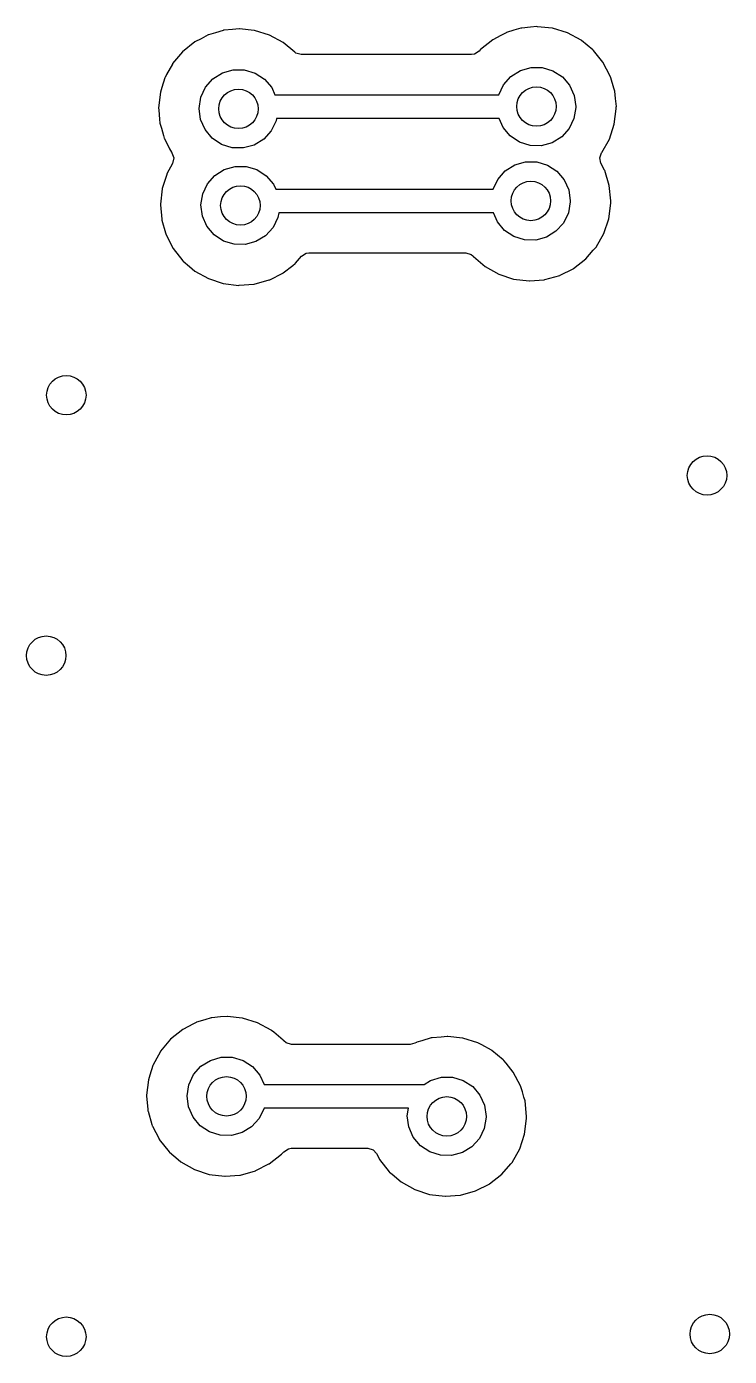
# Model space of a CAD drawing. Extents: x 108 to 192, y -154 to -46.
# Drawn here: x 139.2 to 148.11, y -124.46 to -107.59 of the extents above; entities that cross this region are included whole.
import ezdxf

# ---------------------------------------------------------------- set-up
doc = ezdxf.new("R2010")
doc.units = 0
doc.layers.add('BLACK', color=7, linetype='CONTINUOUS')

msp = doc.modelspace()

# ---------------------------------------------------------------- linework, layer by layer
at = {"layer": 'BLACK', "linetype": 'CONTINUOUS'}
for p, q in [((141.409, -107.747), (141.33, -107.788)), ((141.499, -107.699), (141.409, -107.747)), ((141.505, -107.696), (141.499, -107.699)), ((141.499, -107.699), (141.499, -107.699)), ((141.594, -107.67), (141.505, -107.696)), ((141.689, -107.642), (141.594, -107.67)), ((141.695, -107.64), (141.689, -107.642)), ((141.689, -107.642), (141.689, -107.642)), ((141.701, -107.64), (141.695, -107.64)), ((141.809, -107.63), (141.701, -107.64)), ((141.701, -107.64), (141.701, -107.64)), ((141.891, -107.622), (141.809, -107.63)), ((141.898, -107.623), (141.891, -107.622)), ((142.082, -107.642), (141.898, -107.623)), ((141.898, -107.623), (141.898, -107.623)), ((142.088, -107.643), (142.082, -107.642)), ((142.082, -107.642), (142.082, -107.642)), ((142.277, -107.702), (142.088, -107.643)), ((142.451, -107.796), (142.277, -107.702)), ((145.213, -107.705), (145.109, -107.759)), ((145.279, -107.67), (145.213, -107.705)), ((145.285, -107.667), (145.279, -107.67)), ((145.279, -107.67), (145.279, -107.67)), ((145.378, -107.64), (145.285, -107.667)), ((145.468, -107.613), (145.378, -107.64)), ((145.474, -107.611), (145.468, -107.613)), ((145.468, -107.613), (145.468, -107.613)), ((145.48, -107.611), (145.474, -107.611)), ((145.589, -107.601), (145.48, -107.611)), ((145.48, -107.611), (145.48, -107.611)), ((145.671, -107.593), (145.589, -107.601)), ((145.677, -107.594), (145.671, -107.593)), ((145.862, -107.613), (145.677, -107.594)), ((145.677, -107.594), (145.677, -107.594)), ((145.868, -107.614), (145.862, -107.613)), ((145.862, -107.613), (145.862, -107.613)), ((146.057, -107.673), (145.868, -107.614)), ((146.231, -107.767), (146.057, -107.673)), ((141.175, -107.912), (141.048, -108.063)), ((141.33, -107.788), (141.175, -107.912)), ((142.601, -107.919), (142.451, -107.796)), ((142.613, -107.928), (142.601, -107.919)), ((144.938, -107.903), (144.879, -107.943)), ((144.951, -107.888), (144.938, -107.903)), ((144.955, -107.883), (144.951, -107.888)), ((145.109, -107.759), (144.955, -107.883)), ((146.236, -107.771), (146.231, -107.767)), ((146.378, -107.889), (146.236, -107.771)), ((146.236, -107.771), (146.236, -107.771)), ((146.383, -107.893), (146.378, -107.889)), ((146.387, -107.898), (146.383, -107.893)), ((146.403, -107.917), (146.387, -107.898)), ((146.387, -107.898), (146.387, -107.898)), ((146.508, -108.046), (146.403, -107.917)), ((141.045, -108.069), (140.973, -108.2)), ((141.048, -108.063), (141.045, -108.069)), ((141.045, -108.069), (141.045, -108.069)), ((142.681, -107.948), (142.613, -107.928)), ((144.841, -107.948), (142.681, -107.948)), ((144.879, -107.943), (144.841, -107.948)), ((146.601, -108.221), (146.508, -108.046)), ((140.951, -108.242), (140.912, -108.366)), ((140.953, -108.237), (140.951, -108.242)), ((140.951, -108.242), (140.951, -108.242)), ((140.973, -108.2), (140.953, -108.237)), ((141.466, -108.361), (141.56, -108.255)), ((141.56, -108.255), (141.68, -108.179)), ((141.68, -108.179), (141.817, -108.14)), ((141.817, -108.14), (141.958, -108.141)), ((141.958, -108.141), (142.094, -108.182)), ((142.094, -108.182), (142.213, -108.259)), ((142.213, -108.259), (142.306, -108.366)), ((145.246, -108.332), (145.34, -108.226)), ((145.34, -108.226), (145.46, -108.15)), ((145.46, -108.15), (145.596, -108.111)), ((145.596, -108.111), (145.738, -108.112)), ((145.738, -108.112), (145.874, -108.153)), ((145.874, -108.153), (145.993, -108.23)), ((145.993, -108.23), (146.085, -108.337)), ((146.608, -108.244), (146.601, -108.221)), ((146.647, -108.373), (146.608, -108.244)), ((140.893, -108.425), (140.871, -108.622)), ((140.912, -108.366), (140.893, -108.425)), ((141.406, -108.49), (141.466, -108.361)), ((142.306, -108.366), (142.347, -108.457)), ((145.188, -108.457), (145.246, -108.332)), ((146.085, -108.337), (146.144, -108.466)), ((146.658, -108.41), (146.647, -108.373)), ((146.668, -108.506), (146.658, -108.41)), ((141.384, -108.63), (141.406, -108.49)), ((142.347, -108.457), (145.188, -108.457)), ((146.144, -108.466), (146.164, -108.607)), ((146.678, -108.607), (146.668, -108.506)), ((140.871, -108.622), (140.874, -108.651)), ((140.874, -108.651), (140.883, -108.765)), ((140.883, -108.765), (140.888, -108.819)), ((141.403, -108.77), (141.384, -108.63)), ((142.366, -108.757), (142.361, -108.788)), ((145.189, -108.757), (142.366, -108.757)), ((145.24, -108.871), (145.189, -108.757)), ((146.14, -108.759), (146.079, -108.886)), ((146.164, -108.619), (146.14, -108.759)), ((146.164, -108.607), (146.164, -108.619)), ((146.652, -108.831), (146.677, -108.635)), ((146.677, -108.61), (146.678, -108.607)), ((146.677, -108.621), (146.677, -108.61)), ((146.677, -108.61), (146.677, -108.61)), ((146.677, -108.635), (146.677, -108.621)), ((140.888, -108.819), (140.906, -108.882)), ((140.906, -108.882), (140.932, -108.975)), ((141.46, -108.9), (141.403, -108.77)), ((141.551, -109.009), (141.46, -108.9)), ((142.299, -108.915), (142.204, -109.02)), ((142.361, -108.788), (142.299, -108.915)), ((145.331, -108.98), (145.24, -108.871)), ((146.079, -108.886), (145.984, -108.992)), ((146.59, -109.019), (146.652, -108.831)), ((140.932, -108.975), (140.942, -109.009)), ((140.942, -109.009), (140.945, -109.014)), ((140.945, -109.014), (141.011, -109.142)), ((141.669, -109.087), (141.551, -109.009)), ((141.804, -109.129), (141.669, -109.087)), ((142.083, -109.095), (141.946, -109.132)), ((142.204, -109.02), (142.083, -109.095)), ((145.449, -109.058), (145.331, -108.98)), ((145.584, -109.1), (145.449, -109.058)), ((145.726, -109.103), (145.584, -109.1)), ((145.863, -109.066), (145.726, -109.103)), ((145.984, -108.992), (145.863, -109.066)), ((146.492, -109.191), (146.59, -109.019)), ((141.011, -109.142), (141.033, -109.185)), ((141.033, -109.185), (141.037, -109.19)), ((141.037, -109.19), (141.037, -109.191)), ((141.037, -109.191), (141.04, -109.195)), ((141.04, -109.195), (141.039, -109.195)), ((141.039, -109.195), (141.064, -109.256)), ((141.064, -109.256), (141.049, -109.329)), ((141.946, -109.132), (141.804, -109.129)), ((146.467, -109.257), (146.489, -109.195)), ((146.481, -109.326), (146.467, -109.257)), ((146.489, -109.195), (146.492, -109.191)), ((141.049, -109.329), (140.976, -109.461)), ((141.584, -109.48), (141.704, -109.404)), ((141.704, -109.404), (141.84, -109.365)), ((141.84, -109.365), (141.982, -109.366)), ((141.982, -109.366), (142.117, -109.407)), ((142.117, -109.407), (142.236, -109.484)), ((145.175, -109.53), (145.269, -109.423)), ((145.269, -109.423), (145.389, -109.348)), ((145.389, -109.348), (145.525, -109.309)), ((145.525, -109.309), (145.667, -109.31)), ((145.667, -109.31), (145.803, -109.35)), ((145.803, -109.35), (145.921, -109.427)), ((145.921, -109.427), (146.014, -109.535)), ((146.527, -109.413), (146.481, -109.326)), ((146.53, -109.418), (146.527, -109.413)), ((146.527, -109.413), (146.527, -109.413)), ((146.587, -109.607), (146.53, -109.418)), ((140.974, -109.467), (140.918, -109.644)), ((140.976, -109.461), (140.974, -109.467)), ((140.974, -109.467), (140.974, -109.467)), ((141.43, -109.714), (141.49, -109.586)), ((141.49, -109.586), (141.584, -109.48)), ((142.236, -109.484), (142.329, -109.591)), ((142.329, -109.591), (142.358, -109.654)), ((145.116, -109.654), (145.175, -109.53)), ((146.014, -109.535), (146.073, -109.664)), ((146.606, -109.804), (146.587, -109.607)), ((140.916, -109.65), (140.894, -109.846)), ((140.918, -109.644), (140.916, -109.65)), ((141.408, -109.854), (141.43, -109.714)), ((142.358, -109.654), (145.116, -109.654)), ((146.073, -109.664), (146.093, -109.804)), ((140.894, -109.846), (140.895, -109.852)), ((140.895, -109.852), (140.91, -110.036)), ((141.426, -109.995), (141.408, -109.854)), ((146.093, -109.816), (146.069, -109.956)), ((146.093, -109.804), (146.093, -109.816)), ((146.581, -110.029), (146.606, -109.832)), ((146.606, -109.832), (146.606, -109.804)), ((140.91, -110.036), (140.911, -110.043)), ((140.911, -110.043), (140.913, -110.049)), ((140.913, -110.049), (140.958, -110.209)), ((141.483, -110.125), (141.426, -109.995)), ((142.384, -110.013), (142.322, -110.14)), ((142.394, -109.954), (142.384, -110.013)), ((145.118, -109.954), (142.394, -109.954)), ((145.168, -110.068), (145.118, -109.954)), ((145.26, -110.177), (145.168, -110.068)), ((146.007, -110.084), (145.912, -110.189)), ((146.069, -109.956), (146.007, -110.084)), ((146.519, -110.216), (146.581, -110.029)), ((140.958, -110.209), (140.966, -110.234)), ((140.966, -110.234), (141.056, -110.409)), ((141.574, -110.233), (141.483, -110.125)), ((141.692, -110.312), (141.574, -110.233)), ((142.227, -110.245), (142.106, -110.319)), ((142.322, -110.14), (142.227, -110.245)), ((145.378, -110.255), (145.26, -110.177)), ((145.513, -110.298), (145.378, -110.255)), ((145.791, -110.263), (145.655, -110.3)), ((145.912, -110.189), (145.791, -110.263)), ((146.421, -110.388), (146.519, -110.216)), ((141.056, -110.409), (141.179, -110.564)), ((141.828, -110.354), (141.692, -110.312)), ((141.97, -110.357), (141.828, -110.354)), ((142.106, -110.319), (141.97, -110.357)), ((145.655, -110.3), (145.513, -110.298)), ((146.292, -110.538), (146.385, -110.43)), ((146.385, -110.43), (146.417, -110.393)), ((146.417, -110.393), (146.421, -110.388)), ((146.417, -110.393), (146.417, -110.393)), ((141.179, -110.564), (141.183, -110.568)), ((141.183, -110.568), (141.183, -110.568)), ((141.183, -110.568), (141.263, -110.636)), ((142.572, -110.622), (142.602, -110.598)), ((142.602, -110.598), (142.607, -110.594)), ((142.602, -110.598), (142.602, -110.598)), ((142.607, -110.594), (142.683, -110.506)), ((142.683, -110.506), (142.742, -110.468)), ((142.742, -110.468), (142.778, -110.463)), ((142.778, -110.463), (144.767, -110.463)), ((144.767, -110.463), (144.835, -110.483)), ((144.835, -110.483), (144.858, -110.501)), ((144.858, -110.501), (144.86, -110.503)), ((144.86, -110.503), (144.864, -110.508)), ((144.864, -110.508), (145.014, -110.636)), ((146.136, -110.66), (146.292, -110.538)), ((141.263, -110.636), (141.329, -110.693)), ((141.329, -110.693), (141.502, -110.789)), ((141.502, -110.789), (141.69, -110.85)), ((142.28, -110.803), (142.445, -110.719)), ((142.445, -110.719), (142.451, -110.716)), ((142.445, -110.719), (142.445, -110.719)), ((142.451, -110.716), (142.572, -110.622)), ((145.014, -110.636), (145.187, -110.733)), ((145.187, -110.733), (145.375, -110.794)), ((145.769, -110.802), (145.959, -110.749)), ((145.959, -110.749), (145.965, -110.746)), ((145.965, -110.746), (146.13, -110.663)), ((145.965, -110.746), (145.965, -110.746)), ((146.13, -110.663), (146.136, -110.66)), ((146.13, -110.663), (146.13, -110.663)), ((141.69, -110.85), (141.887, -110.874)), ((141.887, -110.874), (141.893, -110.873)), ((141.893, -110.873), (142.078, -110.859)), ((141.893, -110.873), (141.893, -110.873)), ((142.078, -110.859), (142.084, -110.858)), ((142.078, -110.859), (142.078, -110.859)), ((142.084, -110.858), (142.274, -110.805)), ((142.274, -110.805), (142.28, -110.803)), ((142.28, -110.803), (142.28, -110.803)), ((145.375, -110.794), (145.572, -110.817)), ((145.572, -110.817), (145.578, -110.817)), ((145.578, -110.817), (145.763, -110.803)), ((145.578, -110.817), (145.578, -110.817)), ((145.763, -110.803), (145.769, -110.802)), ((145.763, -110.803), (145.763, -110.803)), ((141.347, -120.221), (141.313, -120.239)), ((141.352, -120.218), (141.347, -120.221)), ((141.347, -120.221), (141.347, -120.221)), ((141.458, -120.187), (141.352, -120.218)), ((141.536, -120.164), (141.458, -120.187)), ((141.542, -120.163), (141.536, -120.164)), ((141.536, -120.164), (141.536, -120.164)), ((141.548, -120.162), (141.542, -120.163)), ((141.657, -120.152), (141.548, -120.162)), ((141.548, -120.162), (141.548, -120.162)), ((141.739, -120.145), (141.657, -120.152)), ((141.745, -120.145), (141.739, -120.145)), ((141.93, -120.165), (141.745, -120.145)), ((141.745, -120.145), (141.745, -120.145)), ((141.936, -120.165), (141.93, -120.165)), ((141.93, -120.165), (141.93, -120.165)), ((142.125, -120.224), (141.936, -120.165)), ((142.299, -120.318), (142.125, -120.224)), ((141.177, -120.31), (141.023, -120.434)), ((141.313, -120.239), (141.177, -120.31)), ((142.303, -120.322), (142.299, -120.318)), ((142.333, -120.346), (142.303, -120.322)), ((142.303, -120.322), (142.303, -120.322)), ((142.451, -120.444), (142.333, -120.346)), ((144.533, -120.399), (144.457, -120.406)), ((144.539, -120.399), (144.533, -120.399)), ((144.724, -120.419), (144.539, -120.399)), ((144.539, -120.399), (144.539, -120.399)), ((141.023, -120.434), (140.896, -120.585)), ((142.455, -120.449), (142.451, -120.444)), ((142.459, -120.453), (142.455, -120.449)), ((142.455, -120.449), (142.455, -120.449)), ((142.488, -120.479), (142.459, -120.453)), ((142.556, -120.499), (142.488, -120.479)), ((144.064, -120.499), (142.556, -120.499)), ((144.122, -120.485), (144.064, -120.499)), ((144.141, -120.475), (144.122, -120.485)), ((144.146, -120.472), (144.141, -120.475)), ((144.212, -120.453), (144.146, -120.472)), ((144.33, -120.418), (144.212, -120.453)), ((144.336, -120.417), (144.33, -120.418)), ((144.33, -120.418), (144.33, -120.418)), ((144.342, -120.416), (144.336, -120.417)), ((144.457, -120.406), (144.342, -120.416)), ((144.342, -120.416), (144.342, -120.416)), ((144.73, -120.419), (144.724, -120.419)), ((144.724, -120.419), (144.724, -120.419)), ((144.919, -120.478), (144.73, -120.419)), ((144.971, -120.506), (144.919, -120.478)), ((145.093, -120.572), (144.971, -120.506)), ((140.822, -120.719), (140.801, -120.759)), ((140.893, -120.591), (140.822, -120.719)), ((140.896, -120.585), (140.893, -120.591)), ((140.893, -120.591), (140.893, -120.591)), ((141.408, -120.777), (141.528, -120.702)), ((141.528, -120.702), (141.664, -120.663)), ((141.664, -120.663), (141.806, -120.663)), ((141.806, -120.663), (141.942, -120.704)), ((141.942, -120.704), (142.061, -120.781)), ((145.097, -120.576), (145.093, -120.572)), ((145.24, -120.694), (145.097, -120.576)), ((145.097, -120.576), (145.097, -120.576)), ((145.245, -120.698), (145.24, -120.694)), ((145.249, -120.703), (145.245, -120.698)), ((145.279, -120.739), (145.249, -120.703)), ((145.249, -120.703), (145.249, -120.703)), ((145.37, -120.851), (145.279, -120.739)), ((140.759, -120.889), (140.741, -120.947)), ((140.799, -120.765), (140.759, -120.889)), ((140.801, -120.759), (140.799, -120.765)), ((140.799, -120.765), (140.799, -120.765)), ((141.254, -121.012), (141.314, -120.883)), ((141.314, -120.883), (141.408, -120.777)), ((142.061, -120.781), (142.153, -120.889)), ((142.153, -120.889), (142.208, -121.008)), ((145.463, -121.026), (145.37, -120.851)), ((140.741, -120.947), (140.719, -121.144)), ((141.232, -121.152), (141.254, -121.012)), ((142.208, -121.008), (144.239, -121.008)), ((144.239, -121.008), (144.322, -120.956)), ((144.322, -120.956), (144.458, -120.917)), ((144.458, -120.917), (144.6, -120.917)), ((144.6, -120.917), (144.736, -120.958)), ((144.736, -120.958), (144.855, -121.035)), ((144.855, -121.035), (144.947, -121.143)), ((145.485, -121.099), (145.463, -121.026)), ((140.719, -121.144), (140.719, -121.15)), ((140.719, -121.15), (140.734, -121.327)), ((141.25, -121.292), (141.232, -121.152)), ((144.947, -121.143), (145.006, -121.272)), ((145.506, -121.17), (145.485, -121.099)), ((145.52, -121.215), (145.506, -121.17)), ((145.539, -121.412), (145.52, -121.215)), ((140.734, -121.327), (140.735, -121.341)), ((140.735, -121.341), (140.737, -121.347)), ((140.737, -121.347), (140.785, -121.514)), ((141.308, -121.422), (141.25, -121.292)), ((142.208, -121.31), (142.147, -121.438)), ((142.209, -121.308), (142.208, -121.31)), ((144.041, -121.308), (142.209, -121.308)), ((144.026, -121.406), (144.041, -121.308)), ((144.044, -121.546), (144.026, -121.406)), ((145.006, -121.272), (145.026, -121.412)), ((145.026, -121.412), (145.026, -121.424)), ((145.539, -121.44), (145.539, -121.412)), ((140.785, -121.514), (140.79, -121.531)), ((140.79, -121.531), (140.793, -121.537)), ((140.793, -121.537), (140.876, -121.699)), ((141.399, -121.531), (141.308, -121.422)), ((141.517, -121.609), (141.399, -121.531)), ((142.051, -121.543), (141.931, -121.617)), ((142.147, -121.438), (142.051, -121.543)), ((144.102, -121.676), (144.044, -121.546)), ((145.002, -121.564), (144.941, -121.692)), ((145.026, -121.424), (145.002, -121.564)), ((145.514, -121.637), (145.539, -121.44)), ((140.876, -121.699), (140.88, -121.707)), ((140.88, -121.707), (141.003, -121.862)), ((141.652, -121.652), (141.517, -121.609)), ((141.794, -121.654), (141.652, -121.652)), ((141.931, -121.617), (141.794, -121.654)), ((144.193, -121.785), (144.102, -121.676)), ((144.941, -121.692), (144.845, -121.797)), ((145.452, -121.824), (145.514, -121.637)), ((141.003, -121.862), (141.008, -121.866)), ((141.008, -121.866), (141.008, -121.866)), ((141.008, -121.866), (141.119, -121.961)), ((142.275, -122.014), (142.431, -121.892)), ((142.431, -121.892), (142.435, -121.887)), ((142.435, -121.887), (142.458, -121.86)), ((142.458, -121.86), (142.518, -121.822)), ((142.518, -121.822), (142.554, -121.816)), ((142.554, -121.816), (143.523, -121.816)), ((143.523, -121.816), (143.591, -121.837)), ((143.591, -121.837), (143.635, -121.885)), ((143.635, -121.885), (143.671, -121.955)), ((144.311, -121.863), (144.193, -121.785)), ((144.446, -121.906), (144.311, -121.863)), ((144.588, -121.908), (144.446, -121.906)), ((144.725, -121.871), (144.588, -121.908)), ((144.845, -121.797), (144.725, -121.871)), ((145.354, -121.996), (145.452, -121.824)), ((141.119, -121.961), (141.154, -121.99)), ((141.154, -121.99), (141.326, -122.087)), ((141.326, -122.087), (141.514, -122.148)), ((142.104, -122.1), (142.269, -122.016)), ((142.269, -122.016), (142.275, -122.014)), ((142.269, -122.016), (142.269, -122.016)), ((143.671, -121.955), (143.671, -121.955)), ((143.671, -121.955), (143.674, -121.961)), ((143.674, -121.961), (143.797, -122.116)), ((145.225, -122.146), (145.339, -122.014)), ((145.339, -122.014), (145.35, -122.001)), ((145.35, -122.001), (145.354, -121.996)), ((145.35, -122.001), (145.35, -122.001)), ((141.514, -122.148), (141.711, -122.171)), ((141.711, -122.171), (141.717, -122.171)), ((141.717, -122.171), (141.902, -122.156)), ((141.717, -122.171), (141.717, -122.171)), ((141.902, -122.156), (141.902, -122.156)), ((141.902, -122.156), (141.908, -122.156)), ((141.908, -122.156), (142.098, -122.103)), ((142.098, -122.103), (142.104, -122.1)), ((142.104, -122.1), (142.104, -122.1)), ((143.797, -122.116), (143.802, -122.12)), ((143.802, -122.12), (143.802, -122.12)), ((143.802, -122.12), (143.832, -122.146)), ((143.832, -122.146), (143.948, -122.244)), ((143.948, -122.244), (144.12, -122.341)), ((145.069, -122.268), (145.225, -122.146)), ((144.12, -122.341), (144.308, -122.402)), ((144.308, -122.402), (144.505, -122.425)), ((144.505, -122.425), (144.511, -122.425)), ((144.511, -122.425), (144.696, -122.41)), ((144.511, -122.425), (144.511, -122.425)), ((144.696, -122.41), (144.696, -122.41)), ((144.696, -122.41), (144.702, -122.41)), ((144.702, -122.41), (144.892, -122.357)), ((144.892, -122.357), (144.898, -122.354)), ((144.898, -122.354), (145.063, -122.27)), ((144.898, -122.354), (144.898, -122.354)), ((145.063, -122.27), (145.069, -122.268)), ((145.063, -122.27), (145.063, -122.27))]:
    msp.add_line(p, q, dxfattribs=at)
at = {"layer": 'BLACK'}
for centre in [(141.884, -108.636), (145.664, -108.607), (145.593, -109.804), (141.908, -109.861), (139.7, -112.268), (147.828, -113.284), (139.446, -115.57), (141.732, -121.158), (144.526, -121.412), (147.862, -124.172), (139.7, -124.206)]:
    msp.add_circle(centre, 0.25, dxfattribs=at)

doc.saveas('drawing.dxf')
